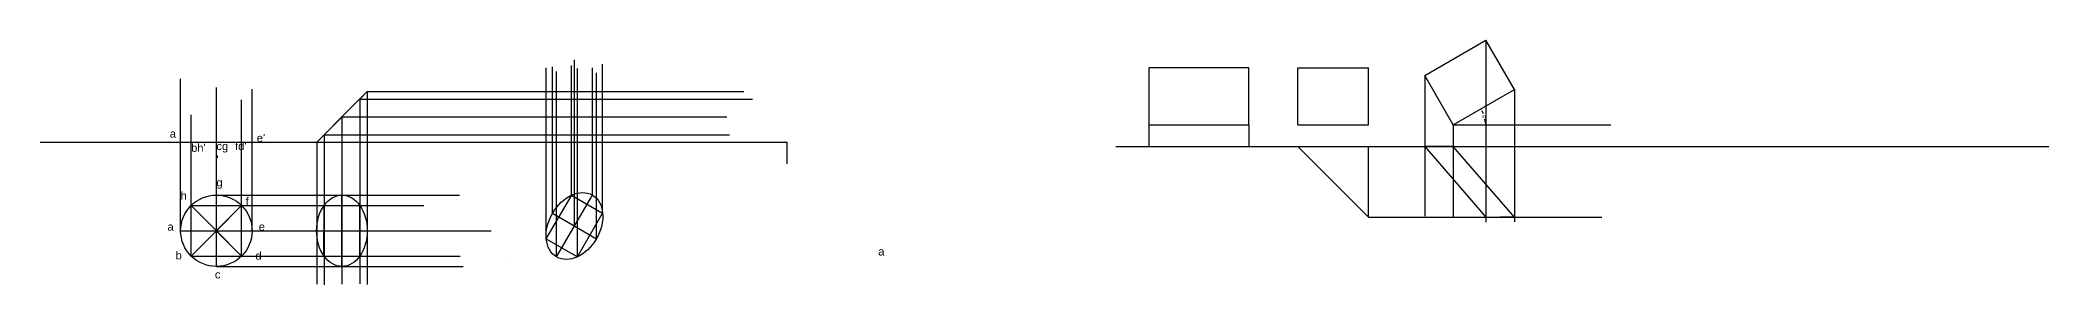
# Model space of a CAD drawing. Header units: millimetres. Extents: x 186 to 71940, y -203 to 575.
# Drawn here: x 4125 to 5530, y 150 to 322 of the extents above; entities that cross this region are included whole.
import ezdxf

# ---------------------------------------------------------------- set-up
doc = ezdxf.new("R2010")
doc.units = ezdxf.units.MM
doc.header["$MEASUREMENT"] = 0
doc.styles.get("Standard").update_dxf_attribs({"font": 'arial.ttf'})
doc.dimstyles.get("Standard").update_dxf_attribs({"dimscale": 10, "dimtxt": 0.18, "dimasz": 0.18, "dimexe": 0.18, "dimexo": 0.0625, "dimgap": 0.09, "dimtad": 0, "dimtih": 1, "dimtoh": 1, "dimdec": 1, "dimzin": 0, "dimdsep": 46, "dimtxsty": 'Standard', "dimcen": 0.09, "dimadec": 0, "dimazin": 0, "dimtfac": 1, "dimtdec": 1, "dimtofl": 0, "dimtmove": 0, "dimatfit": 3, "dimfxl": 1, "dimtolj": 1, "dimtzin": 0, "dimarcsym": 0})

# ---------------------------------------------------------------- blocks, each defined once
blk = doc.blocks.new('*D82')
at = {"color": 0, "lineweight": -2, "transparency": 16777216}
for start, end in [(19.8682, 25.4057), (4.5943, 10.2405)]:
    blk.add_arc((5113.1, 262.2), 22.5, start, end, dxfattribs=at)
at = {"color": 0, "transparency": 16777216}
for points in [[(5133.2, 271.7), (5133.7, 272), (5132.6, 273.5)], [(5135.8, 264), (5135.2, 264), (5135.6, 262.2)]]:
    blk.add_solid(points, dxfattribs=at)
at = {"layer": 'Defpoints', "color": 0, "transparency": 16777216}
for p in [(5156, 287), (5113.1, 262.2), (5113.1, 262.2), (5135.3, 266.1), (5223.3, 262.2)]:
    blk.add_point(p, dxfattribs=at)
at = {"color": 0, "transparency": 16777216, "insert": (5134.8, 268), "char_height": 1.8, "attachment_point": 5}
blk.add_mtext('\\A1;30°', dxfattribs=at)

msp = doc.modelspace()

# ---------------------------------------------------------------- linework, layer by layer
at = {"color": 7, "true_color": 0xffffff}
for p, q in [((5093.14, 296.87), (5136, 321.62)), ((5156, 286.97), (5136, 321.62)), ((5004.35, 262.23), (5004.35, 302.23)), ((5004.35, 302.23), (5053.85, 302.23)), ((5053.85, 262.23), (5053.85, 302.23)), ((5113.14, 262.23), (5093.14, 296.87)), ((5113.14, 262.23), (5156, 286.97)), ((5004.35, 262.23), (5053.85, 262.23)), ((5113.14, 262.23), (5223.31, 262.23)), ((4124.55, 250.13), (4646.95, 250.13)), ((5053.85, 197.61), (5053.85, 247.1)), ((5113.14, 247.1), (5093.14, 247.1)), ((5093.14, 247.1), (5136, 197.61)), ((5156, 197.61), (5113.14, 247.1)), ((4247.83, 162.98), (4247.83, 212.98)), ((4265.51, 205.66), (4230.15, 170.3)), ((4265.51, 170.3), (4230.15, 205.66)), ((4247.83, 187.98), (4265.51, 205.66)), ((5136, 197.61), (5156, 197.61)), ((4222.83, 187.98), (4272.83, 187.98)), ((4247.83, 187.98), (4265.51, 170.3))]:
    msp.add_line(p, q, dxfattribs=at)
at = {"color": 242, "true_color": 0xcd2027}
for p, q in [((5136, 321.62), (5136, 193.95)), ((5004.35, 302.23), (5053.85, 302.23)), ((5093.14, 296.87), (5093.14, 198.25)), ((4353.41, 285.48), (4348.24, 280.31)), ((4353.41, 285.48), (4353.41, 150.22)), ((5156, 286.97), (5156, 201.48)), ((4323.17, 255.24), (4335.67, 267.73)), ((4335.67, 267.73), (4335.67, 150.49)), ((4348.24, 280.31), (4348.24, 150.76)), ((4318.06, 250.13), (4323.17, 255.24)), ((4323.17, 255.24), (4323.17, 150.05)), ((4900.05, 262.23), (4900.05, 247.1)), ((4970.05, 262.23), (4970.05, 247.1)), ((5004.35, 262.23), (5053.85, 262.23)), ((5113.14, 262.23), (5113.14, 197.89)), ((4318.06, 250.13), (4318.06, 150.49)), ((5004.35, 247.1), (5053.85, 197.61)), ((4247.83, 212.98), (4418, 212.98)), ((4230.15, 205.66), (4392.87, 205.66)), ((5053.85, 197.61), (5217.01, 197.61)), ((4222.83, 187.98), (4440.03, 187.98)), ((4230.15, 170.3), (4418.27, 170.3)), ((4247.83, 162.98), (4420.37, 162.98))]:
    msp.add_line(p, q, dxfattribs=at)
at = {"color": 244, "true_color": 0x991b1e}
for p, q in [((4478.54, 184.25), (4478.54, 302.22)), ((4482.98, 200.21), (4482.98, 302.78)), ((4485.85, 169.68), (4485.85, 299.68)), ((4496.37, 212.89), (4496.37, 303.91)), ((4498.35, 191.33), (4498.35, 307.74)), ((4500.38, 169.74), (4500.38, 301.62)), ((4510.85, 212.98), (4510.85, 302.22)), ((4513.72, 182.45), (4513.72, 298.58)), ((4518.06, 200.36), (4518.06, 304.76)), ((4335.67, 162.98), (4335.67, 212.98)), ((4478.64, 182.3), (4496.41, 212.96)), ((4485.85, 169.68), (4510.85, 212.98)), ((4496.37, 212.89), (4518.06, 200.36)), ((4323.11, 170.3), (4323.17, 205.74)), ((4323.17, 205.66), (4348.22, 205.66)), ((4348.24, 170.33), (4348.22, 205.66)), ((4482.98, 200.21), (4513.72, 182.45)), ((4500.41, 169.76), (4518.06, 200.36)), ((4317.91, 187.98), (4353.42, 187.98)), ((4323.11, 170.3), (4348.24, 170.3)), ((4453.07, 169.74), (4453.08, 169.73)), ((4478.64, 182.3), (4500.4, 169.73))]:
    msp.add_line(p, q, dxfattribs=at)
for p, q in [((4970.05, 302.23), (4900.05, 302.23)), ((4900.05, 302.23), (4900.05, 262.23)), ((4970.05, 262.23), (4970.05, 302.23)), ((4900.05, 262.23), (4970.05, 262.23)), ((4646.95, 250.13), (4646.95, 250.13)), ((4646.95, 250.13), (4646.95, 234.96)), ((4877.08, 247.1), (4877.08, 247.1)), ((4877.08, 247.1), (5529.76, 247.1))]:
    msp.add_line(p, q)
at = {"color": 1}
for p, q in [((4222.83, 187.98), (4222.83, 294.36)), ((4247.83, 162.98), (4247.83, 288.45)), ((4272.83, 187.98), (4272.83, 287.16)), ((4230.15, 170.3), (4230.15, 269.17)), ((4265.51, 170.3), (4265.51, 279.71))]:
    msp.add_line(p, q, dxfattribs=at)
at = {"color": 114, "true_color": 0x139b48}
for p, q in [((4318.06, 250.13), (4353.41, 285.48)), ((4222.83, 250.13), (4272.83, 250.13)), ((5093.14, 247.1), (5113.14, 247.1)), ((5135.43, 197.61), (5156, 197.9)), ((5156, 201.48), (5156, 194.31))]:
    msp.add_line(p, q, dxfattribs=at)
at = {"color": 85, "true_color": 0x58ba48}
for p, q in [((4353.41, 285.48), (4616.85, 285.48)), ((4335.67, 267.73), (4604.88, 267.73)), ((4348.24, 280.31), (4622.84, 280.31)), ((4323.17, 255.24), (4606.87, 255.24))]:
    msp.add_line(p, q, dxfattribs=at)
at = {"color": 7, "true_color": 0xffffff}
msp.add_circle((4247.83, 187.98), 25, dxfattribs=at)
for centre, major_axis in [((4335.67, 187.98), (0, 25)), ((4498.35, 191.33), (12.5, 21.65))]:
    msp.add_ellipse(centre, major_axis=major_axis, ratio=0.71004, dxfattribs=at)
msp.add_ellipse((4451.04, 191.33), major_axis=(12.5, 21.65), ratio=0.71004, start_param=3.9269908, end_param=3.9286258, dxfattribs=at)

# ---------------------------------------------------------------- texts
at = {"color": 7, "true_color": 0xffffff, "attachment_point": 1}
for s, insert, char_height in [('a', (4215.23, 258.87), 5.6), ("e'", (4276.1, 255.82), 5.597), ("bh'", (4230.15, 248.93), 5.597), ("cg\\P'", (4247.83, 250.1), 5.597), ("fd'", (4260.88, 250.1), 5.597), ('h', (4222.83, 215.38), 5.6), ('g', (4247.83, 224.68), 5.6), ('f', (4268.31, 211.35), 5.6), ('a', (4213.64, 193.67), 5.6), ('e', (4277.42, 193.67), 5.6), ('b', (4219.26, 173.54), 5.6), ('d', (4275.1, 173.34), 5.6), ('a', (4710.85, 176.26), 5.6), ('c', (4246.79, 160.17), 5.6)]:
    msp.add_mtext_dynamic_manual_height_columns(s, width=405.271, gutter_width=27.99, heights=[0], dxfattribs=dict(at, insert=insert, char_height=char_height))

# ---------------------------------------------------------------- dimensions: what is measured, and where the dimension line sits
at = {"color": 7, "true_color": 0xffffff}
dim = msp.add_angular_dim_2l(base=(5135.25, 266.12), line1=((5113.14, 262.23), (5156, 286.97)), line2=((5113.14, 262.23), (5223.31, 262.23)), dimstyle='Standard', dxfattribs=at)
dim.commit()
dim.dimension.update_dxf_attribs({"geometry": '*D82', "text_midpoint": (5134.83, 268.04)})

doc.saveas('drawing.dxf')
